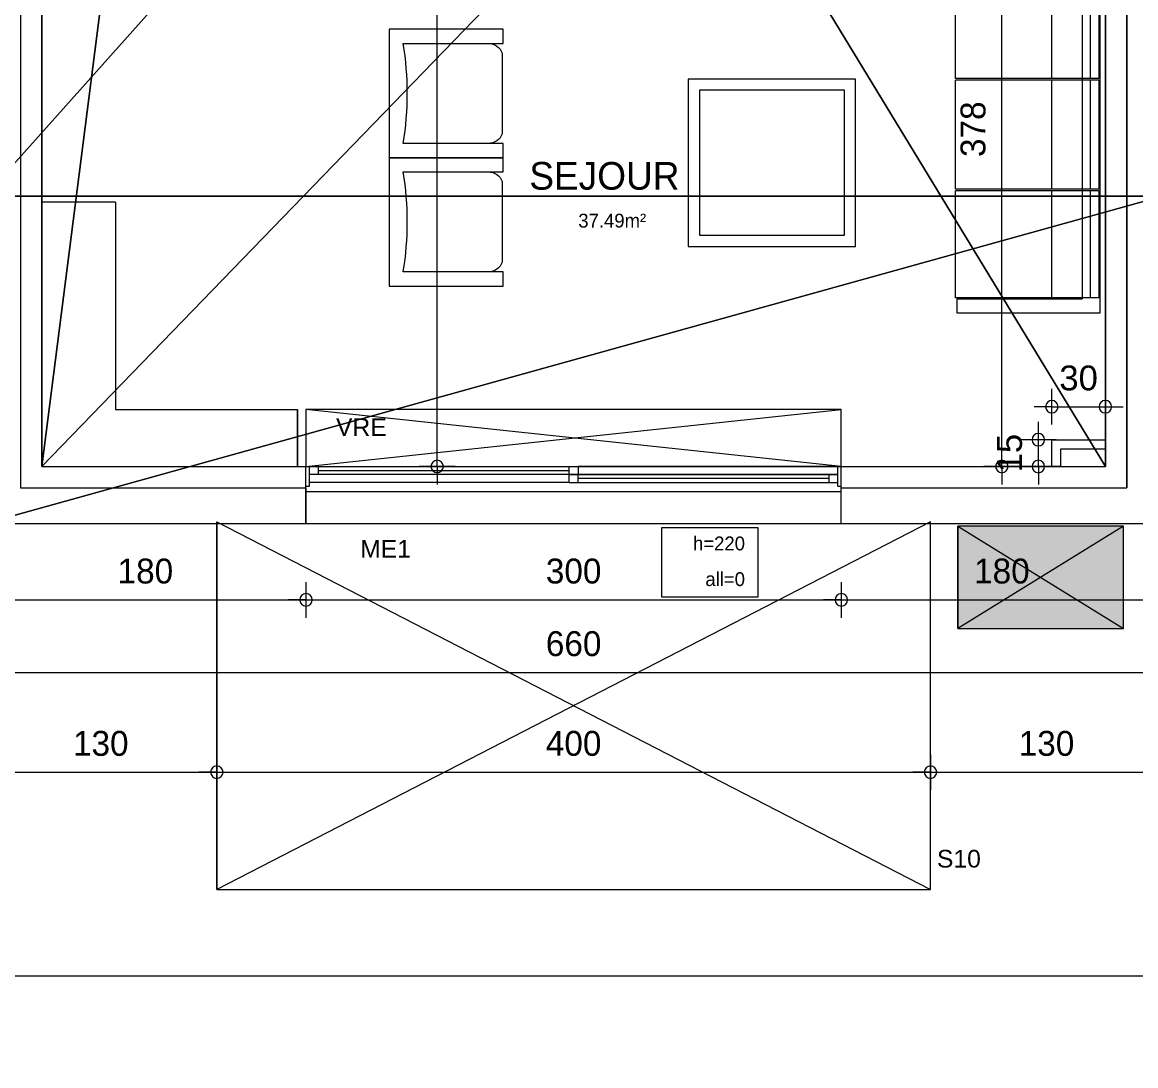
# Model space of a CAD drawing. Header units: metres. Extents: x 1.8 to 61.8, y -53.3 to -11.3.
# Drawn here: x 13.21 to 19.45, y -28.69 to -22.85 of the extents above; entities that cross this region are included whole.
import ezdxf
from ezdxf.enums import TextEntityAlignment as Align
from ezdxf.lldxf.tags import DXFTag

# ---------------------------------------------------------------- set-up
doc = ezdxf.new("R2010")
doc.units = ezdxf.units.M
doc.header["$MEASUREMENT"] = 0
for name, color, linetype in [('Calque commun', 7, 'Continuous'), ('Calque7', 7, 'Continuous'), ('Cotations', 7, 'Continuous'), ('Textes', 7, 'Continuous')]:
    doc.layers.add(name, color=color, linetype=linetype)
doc.styles.add('Arial18', font='arial.ttf', dxfattribs={"height": 0.139163})
doc.styles.add('Arial9', font='arial.ttf', dxfattribs={"height": 0.098961})
doc.styles.add('Century Gothic10', font='GOTHIC.TTF', dxfattribs={"height": 0.077575})
doc.styles.add('Century Gothic15', font='GOTHIC.TTF', dxfattribs={"height": 0.139636})
doc.styles.add('Century Gothic18', font='GOTHIC.TTF', dxfattribs={"height": 0.155151})
tags = doc.linetypes.add('DOT2', pattern=[0.125, 0, -0.125]).pattern_tags.tags
tags[6:7] = [DXFTag(74, 4), DXFTag(75, 0), DXFTag(340, '0'), DXFTag(46, 1.0), DXFTag(50, 0.0), DXFTag(44, 0.0), DXFTag(45, 0.0)]
tags[4:5] = [DXFTag(74, 4), DXFTag(75, 0), DXFTag(340, '0'), DXFTag(46, 1.0), DXFTag(50, 0.0), DXFTag(44, 0.0), DXFTag(45, 0.0)]
tags = doc.linetypes.add('HIDDEN', pattern=[0.375, 0.25, -0.125]).pattern_tags.tags
tags[6:7] = [DXFTag(74, 4), DXFTag(75, 0), DXFTag(340, '0'), DXFTag(46, 1.0), DXFTag(50, 0.0), DXFTag(44, 0.0), DXFTag(45, 0.0)]
tags[4:5] = [DXFTag(74, 4), DXFTag(75, 0), DXFTag(340, '0'), DXFTag(46, 1.0), DXFTag(50, 0.0), DXFTag(44, 0.0), DXFTag(45, 0.0)]
tags = doc.linetypes.add('HIDDEN2', pattern=[0.1875, 0.125, -0.0625]).pattern_tags.tags
tags[6:7] = [DXFTag(74, 4), DXFTag(75, 0), DXFTag(340, '0'), DXFTag(46, 1.0), DXFTag(50, 0.0), DXFTag(44, 0.0), DXFTag(45, 0.0)]
tags[4:5] = [DXFTag(74, 4), DXFTag(75, 0), DXFTag(340, '0'), DXFTag(46, 1.0), DXFTag(50, 0.0), DXFTag(44, 0.0), DXFTag(45, 0.0)]

# ---------------------------------------------------------------- blocks, each defined once
blk = doc.blocks.new('Block52730')
at = {"layer": 'Calque commun', "color": 7, "linetype": 'Continuous', "lineweight": 9}
for p, q in [((19.2815, -18.6944), (19.2815, -25.3352)), ((19.4015, -18.6944), (19.4015, -25.4552))]:
    blk.add_line(p, q, dxfattribs=at)
blk = doc.blocks.new('Block52731')
at = {"layer": 'Calque commun', "color": 7, "linetype": 'Continuous', "lineweight": 9}
for p, q in [((13.3216, -25.3352), (14.8015, -25.3352)), ((17.8015, -25.3352), (19.2815, -25.3352)), ((13.2015, -25.4552), (14.8015, -25.4552)), ((17.8015, -25.4552), (19.4015, -25.4552))]:
    blk.add_line(p, q, dxfattribs=at)
at = {"layer": 'Calque commun', "color": 7, "linetype": 'Continuous', "lineweight": 18}
for p, q in [((13.0015, -25.6552), (14.8015, -25.6552)), ((17.8015, -25.6552), (19.6015, -25.6552))]:
    blk.add_line(p, q, dxfattribs=at)
blk = doc.blocks.new('new15')
at = {"layer": 'Calque commun', "color": 5, "linetype": 'Continuous', "lineweight": 9}
blk.add_arc((0, 0), 0.5, 0, 359.99941, dxfattribs=at)
blk = doc.blocks.new('new16')
at = {"layer": 'Calque commun', "color": 5, "linetype": 'Continuous', "lineweight": 9}
blk.add_arc((0, 0), 0.5, 0, 359.99941, dxfattribs=at)
blk = doc.blocks.new('DimLine53037')
at = {"layer": 'Calque commun', "color": 5, "linetype": 'Continuous', "lineweight": 9}
for p, q in [((13.0015, -26.3893, 0), (13.0015, -26.5893, 0)), ((19.6015, -26.5893, 0), (19.6015, -26.3893, 0)), ((13.0015, -26.4893, 0), (12.9015, -26.4893, 0)), ((13.0015, -26.4893, 0), (19.6015, -26.4893, 0)), ((19.6015, -26.4893, 0), (19.7015, -26.4893, 0))]:
    blk.add_line(p, q, dxfattribs=at)
at = {"layer": 'Calque commun', "color": 5, "linetype": 'Continuous', "lineweight": 9, "xscale": 0.07000000029802322, "yscale": 0.07000000029802322, "zscale": 0.07000000029802322}
for name, p in [('new15', (13.0015, -26.4893, 0)), ('new16', (19.6015, -26.4893, 0))]:
    blk.add_blockref(name, p, dxfattribs=at)
at = {"layer": 'Calque commun', "color": 5, "linetype": 'Continuous', "lineweight": 9, "style": 'Century Gothic15'}
blk.add_text('660', height=0.13964, dxfattribs=at).set_placement((16.3015, -26.4393, 0), align=Align.BOTTOM_CENTER)
blk = doc.blocks.new('new31')
at = {"layer": 'Calque commun', "color": 5, "linetype": 'Continuous', "lineweight": 9}
blk.add_arc((0, 0), 0.5, 0, 359.99941, dxfattribs=at)
blk = doc.blocks.new('new32')
at = {"layer": 'Calque commun', "color": 5, "linetype": 'Continuous', "lineweight": 9}
blk.add_arc((0, 0), 0.5, 0, 359.99941, dxfattribs=at)
blk = doc.blocks.new('DimLine53105')
at = {"layer": 'Calque commun', "color": 5, "linetype": 'Continuous', "lineweight": 9}
for p, q in [((14.8015, -25.9824), (14.8015, -26.1824)), ((17.8015, -25.9824), (17.8015, -26.1824)), ((14.8015, -26.0824), (14.7015, -26.0824)), ((14.8015, -26.0824), (17.8015, -26.0824)), ((17.8015, -26.0824), (17.9015, -26.0824))]:
    blk.add_line(p, q, dxfattribs=at)
at = {"layer": 'Calque commun', "color": 5, "linetype": 'Continuous', "lineweight": 9, "xscale": 0.07000000029802322, "yscale": 0.07000000029802322, "zscale": 0.07000000029802322}
for name, p in [('new31', (14.8015, -26.0824)), ('new32', (17.8015, -26.0824))]:
    blk.add_blockref(name, p, dxfattribs=at)
at = {"layer": 'Calque commun', "color": 5, "linetype": 'Continuous', "lineweight": 9, "style": 'Century Gothic15'}
blk.add_text('300', height=0.13964, dxfattribs=at).set_placement((16.3015, -26.0324), align=Align.BOTTOM_CENTER)
blk = doc.blocks.new('new33')
at = {"layer": 'Calque commun', "color": 5, "linetype": 'Continuous', "lineweight": 9}
blk.add_arc((0, 0), 0.5, 0, 359.99941, dxfattribs=at)
blk = doc.blocks.new('new34')
at = {"layer": 'Calque commun', "color": 5, "linetype": 'Continuous', "lineweight": 9}
blk.add_arc((0, 0), 0.5, 0, 359.99941, dxfattribs=at)
blk = doc.blocks.new('DimLine53113')
at = {"layer": 'Calque commun', "color": 5, "linetype": 'Continuous', "lineweight": 9}
for p, q in [((13.0015, -25.9824), (13.0015, -26.1824)), ((14.8015, -25.9824), (14.8015, -26.1824)), ((13.0015, -26.0824), (12.9015, -26.0824)), ((13.0015, -26.0824), (14.8015, -26.0824)), ((14.8015, -26.0824), (14.9015, -26.0824))]:
    blk.add_line(p, q, dxfattribs=at)
at = {"layer": 'Calque commun', "color": 5, "linetype": 'Continuous', "lineweight": 9, "xscale": 0.07000000029802322, "yscale": 0.07000000029802322, "zscale": 0.07000000029802322}
for name, p in [('new33', (13.0015, -26.0824)), ('new34', (14.8015, -26.0824))]:
    blk.add_blockref(name, p, dxfattribs=at)
at = {"layer": 'Calque commun', "color": 5, "linetype": 'Continuous', "lineweight": 9, "style": 'Century Gothic15'}
blk.add_text('180', height=0.13964, dxfattribs=at).set_placement((13.9015, -26.0324), align=Align.BOTTOM_CENTER)
blk = doc.blocks.new('new35')
at = {"layer": 'Calque commun', "color": 5, "linetype": 'Continuous', "lineweight": 9}
blk.add_arc((0, 0), 0.5, 0, 359.99941, dxfattribs=at)
blk = doc.blocks.new('new36')
at = {"layer": 'Calque commun', "color": 5, "linetype": 'Continuous', "lineweight": 9}
blk.add_arc((0, 0), 0.5, 0, 359.99941, dxfattribs=at)
blk = doc.blocks.new('DimLine53121')
at = {"layer": 'Calque commun', "color": 5, "linetype": 'Continuous', "lineweight": 9}
for p, q in [((17.8015, -25.9824), (17.8015, -26.1824)), ((19.6015, -25.9824), (19.6015, -26.1824)), ((17.8015, -26.0824), (17.7015, -26.0824)), ((17.8015, -26.0824), (19.6015, -26.0824)), ((19.6015, -26.0824), (19.7015, -26.0824))]:
    blk.add_line(p, q, dxfattribs=at)
at = {"layer": 'Calque commun', "color": 5, "linetype": 'Continuous', "lineweight": 9, "xscale": 0.07000000029802322, "yscale": 0.07000000029802322, "zscale": 0.07000000029802322}
for name, p in [('new35', (17.8015, -26.0824)), ('new36', (19.6015, -26.0824))]:
    blk.add_blockref(name, p, dxfattribs=at)
at = {"layer": 'Calque commun', "color": 5, "linetype": 'Continuous', "lineweight": 9, "style": 'Century Gothic15'}
blk.add_text('180', height=0.13964, dxfattribs=at).set_placement((18.7015, -26.0324), align=Align.BOTTOM_CENTER)
blk = doc.blocks.new('new155')
at = {"layer": 'Calque commun', "color": 5, "linetype": 'Continuous', "lineweight": 9}
blk.add_arc((0, 0), 0.5, 0, 359.99941, dxfattribs=at)
blk = doc.blocks.new('new156')
at = {"layer": 'Calque commun', "color": 5, "linetype": 'Continuous', "lineweight": 9}
blk.add_arc((0, 0), 0.5, 0, 359.99941, dxfattribs=at)
blk = doc.blocks.new('DimLine56095')
at = {"layer": 'Calque commun', "color": 5, "linetype": 'Continuous', "lineweight": 9}
for p, q in [((13.0015, -26.5893, 0), (13.0015, -26.3893, 0)), ((19.6015, -26.3893, 0), (19.6015, -26.5893, 0)), ((13.0015, -26.4893, 0), (12.9015, -26.4893, 0)), ((13.0015, -26.4893, 0), (19.6015, -26.4893, 0)), ((19.6015, -26.4893, 0), (19.7015, -26.4893, 0))]:
    blk.add_line(p, q, dxfattribs=at)
at = {"layer": 'Calque commun', "color": 5, "linetype": 'Continuous', "lineweight": 9, "extrusion": (0, 0, -1), "xscale": -0.07000000029802322, "yscale": -0.07000000029802322, "zscale": -0.07000000029802322, "rotation": -180}
for name, p in [('new155', (-13.0015, -26.4893, 0)), ('new156', (-19.6015, -26.4893, 0))]:
    blk.add_blockref(name, p, dxfattribs=at)
at = {"layer": 'Calque commun', "color": 5, "linetype": 'Continuous', "lineweight": 9, "style": 'Century Gothic15'}
blk.add_text('660', height=0.13964, dxfattribs=at).set_placement((16.3015, -26.4393, 0), align=Align.BOTTOM_CENTER)
blk = doc.blocks.new('new297')
at = {"layer": 'Calque commun', "color": 5, "linetype": 'Continuous', "lineweight": 9}
blk.add_arc((0, 0), 0.5, 0, 359.99941, dxfattribs=at)
blk = doc.blocks.new('new298')
at = {"layer": 'Calque commun', "color": 5, "linetype": 'Continuous', "lineweight": 9}
blk.add_arc((0, 0), 0.5, 0, 359.99941, dxfattribs=at)
blk = doc.blocks.new('DimLine59865')
at = {"layer": 'Calque commun', "color": 5, "linetype": 'Continuous', "lineweight": 9}
for p, q in [((13.0015, -26.9481), (13.0015, -27.1481)), ((14.3015, -26.9481), (14.3015, -27.1481)), ((13.0015, -27.0481), (12.9015, -27.0481)), ((13.0015, -27.0481), (14.3015, -27.0481)), ((14.3015, -27.0481), (14.4015, -27.0481))]:
    blk.add_line(p, q, dxfattribs=at)
at = {"layer": 'Calque commun', "color": 5, "linetype": 'Continuous', "lineweight": 9, "xscale": 0.07000000029802322, "yscale": 0.07000000029802322, "zscale": 0.07000000029802322}
for name, p in [('new297', (13.0015, -27.0481)), ('new298', (14.3015, -27.0481))]:
    blk.add_blockref(name, p, dxfattribs=at)
at = {"layer": 'Calque commun', "color": 5, "linetype": 'Continuous', "lineweight": 9, "style": 'Century Gothic15'}
blk.add_text('130', height=0.13964, dxfattribs=at).set_placement((13.6515, -26.9981), align=Align.BOTTOM_CENTER)
blk = doc.blocks.new('new299')
at = {"layer": 'Calque commun', "color": 5, "linetype": 'Continuous', "lineweight": 9}
blk.add_arc((0, 0), 0.5, 0, 359.99941, dxfattribs=at)
blk = doc.blocks.new('new300')
at = {"layer": 'Calque commun', "color": 5, "linetype": 'Continuous', "lineweight": 9}
blk.add_arc((0, 0), 0.5, 0, 359.99941, dxfattribs=at)
blk = doc.blocks.new('DimLine59873')
at = {"layer": 'Calque commun', "color": 5, "linetype": 'Continuous', "lineweight": 9}
for p, q in [((14.3015, -26.9481), (14.3015, -27.1481)), ((18.3015, -26.9481), (18.3015, -27.1481)), ((14.3015, -27.0481), (14.2015, -27.0481)), ((14.3015, -27.0481), (18.3015, -27.0481)), ((18.3015, -27.0481), (18.4015, -27.0481))]:
    blk.add_line(p, q, dxfattribs=at)
at = {"layer": 'Calque commun', "color": 5, "linetype": 'Continuous', "lineweight": 9, "xscale": 0.07000000029802322, "yscale": 0.07000000029802322, "zscale": 0.07000000029802322}
for name, p in [('new299', (14.3015, -27.0481)), ('new300', (18.3015, -27.0481))]:
    blk.add_blockref(name, p, dxfattribs=at)
at = {"layer": 'Calque commun', "color": 5, "linetype": 'Continuous', "lineweight": 9, "style": 'Century Gothic15'}
blk.add_text('400', height=0.13964, dxfattribs=at).set_placement((16.3015, -26.9981), align=Align.BOTTOM_CENTER)
blk = doc.blocks.new('new301')
at = {"layer": 'Calque commun', "color": 5, "linetype": 'Continuous', "lineweight": 9}
blk.add_arc((0, 0), 0.5, 0, 359.99941, dxfattribs=at)
blk = doc.blocks.new('new302')
at = {"layer": 'Calque commun', "color": 5, "linetype": 'Continuous', "lineweight": 9}
blk.add_arc((0, 0), 0.5, 0, 359.99941, dxfattribs=at)
blk = doc.blocks.new('DimLine59881')
at = {"layer": 'Calque commun', "color": 5, "linetype": 'Continuous', "lineweight": 9}
for p, q in [((18.3015, -26.9481), (18.3015, -27.1481)), ((19.6015, -26.9481), (19.6015, -27.1481)), ((18.3015, -27.0481), (18.2015, -27.0481)), ((18.3015, -27.0481), (19.6015, -27.0481)), ((19.6015, -27.0481), (19.7015, -27.0481))]:
    blk.add_line(p, q, dxfattribs=at)
at = {"layer": 'Calque commun', "color": 5, "linetype": 'Continuous', "lineweight": 9, "xscale": 0.07000000029802322, "yscale": 0.07000000029802322, "zscale": 0.07000000029802322}
for name, p in [('new301', (18.3015, -27.0481)), ('new302', (19.6015, -27.0481))]:
    blk.add_blockref(name, p, dxfattribs=at)
at = {"layer": 'Calque commun', "color": 5, "linetype": 'Continuous', "lineweight": 9, "style": 'Century Gothic15'}
blk.add_text('130', height=0.13964, dxfattribs=at).set_placement((18.9515, -26.9981), align=Align.BOTTOM_CENTER)
blk = doc.blocks.new('lrtbl3-2')
at = {"layer": 'Calque commun', "color": 0, "linetype": 'ByBlock', "lineweight": -2}
for p, q in [((0, 0), (0.6, 0)), ((0, -0.6), (0, 0)), ((0.6, 0), (0.6, -0.6)), ((0.04, -0.04), (0.56, -0.04)), ((0.04, -0.56), (0.04, -0.04)), ((0.56, -0.04), (0.56, -0.56)), ((0.56, -0.56), (0.04, -0.56)), ((0.6, -0.6), (0, -0.6))]:
    blk.add_line(p, q, dxfattribs=at)
blk = doc.blocks.new('armchr2')
at = {"layer": 'Calque commun', "color": 0, "linetype": 'ByBlock', "lineweight": -2}
for p, q in [((0, -0.8), (0, 0)), ((0, 0), (0.9, 0)), ((0.9, 0), (0.9, -0.8)), ((0.1, -0.1), (0.1, -0.8)), ((0.8, -0.8), (0.8, -0.1)), ((0.1, -0.8), (0, -0.8)), ((0.1679, -0.7933), (0.7321, -0.7933)), ((0.9, -0.8), (0.8, -0.8))]:
    blk.add_line(p, q, dxfattribs=at)
at = {"layer": 'Calque commun', "color": 0, "linetype": 'ByBlock', "lineweight": -2, "extrusion": (0, 0, -1)}
blk.add_arc((-0.45, 2.0941), 2.2218, 260.93654, 279.06347, dxfattribs=at)
at = {"layer": 'Calque commun', "color": 0, "linetype": 'ByBlock', "lineweight": -2}
for centre, start, end in [((0.2046, -0.6954), 179.77216, 249.452), ((0.6954, -0.6954), 290.54802, 0.22787)]:
    blk.add_arc(centre, 0.1046, start, end, dxfattribs=at)
blk = doc.blocks.new('sofa3-2')
at = {"layer": 'Calque commun', "color": 0, "linetype": 'ByBlock', "lineweight": -2}
for p, q in [((0, 0), (0, -0.8)), ((2, 0), (0, 0)), ((2, 0), (2, 0)), ((2, 0), (2, 0)), ((2, 0), (2, 0)), ((2, 0), (2, 0)), ((2, -0.8), (2, 0)), ((0.685, -0.0067), (0.085, -0.0067)), ((0.085, -0.0067), (0.085, -0.1)), ((0.685, -0.054), (0.085, -0.054)), ((0.685, -0.0067), (0.685, -0.1)), ((1.305, -0.0067), (0.695, -0.0067)), ((0.695, -0.0067), (0.695, -0.1)), ((1.305, -0.054), (0.695, -0.054)), ((1.305, -0.0067), (1.305, -0.1)), ((1.915, -0.0067), (1.315, -0.0067)), ((1.315, -0.0067), (1.315, -0.1)), ((1.915, -0.054), (1.315, -0.054)), ((1.915, -0.0067), (1.915, -0.1)), ((0.08, -0.1), (0.08, -0.1)), ((0.08, -0.1), (0.08, -0.1)), ((0.08, -0.1), (0.08, -0.1)), ((0.08, -0.1), (0.08, -0.1)), ((0.085, -0.1), (0.08, -0.1)), ((0.08, -0.74), (0.08, -0.1)), ((0.685, -0.1), (0.085, -0.1)), ((0.085, -0.1), (0.085, -0.14)), ((0.085, -0.11), (0.085, -0.11)), ((0.085, -0.11), (0.085, -0.11)), ((0.695, -0.1), (0.685, -0.1)), ((0.685, -0.1), (0.685, -0.14)), ((0.685, -0.11), (0.685, -0.11)), ((0.685, -0.11), (0.685, -0.11)), ((1.305, -0.1), (0.695, -0.1)), ((0.695, -0.1), (0.695, -0.14)), ((0.695, -0.11), (0.695, -0.11)), ((0.695, -0.11), (0.695, -0.11)), ((1.315, -0.1), (1.305, -0.1)), ((1.305, -0.1), (1.305, -0.14)), ((1.305, -0.11), (1.305, -0.11)), ((1.305, -0.11), (1.305, -0.11)), ((1.915, -0.1), (1.315, -0.1)), ((1.315, -0.1), (1.315, -0.14)), ((1.315, -0.11), (1.315, -0.11)), ((1.315, -0.11), (1.315, -0.11)), ((1.92, -0.1), (1.915, -0.1)), ((1.915, -0.1), (1.915, -0.14)), ((1.915, -0.11), (1.915, -0.11)), ((1.915, -0.11), (1.915, -0.11)), ((1.92, -0.1), (1.92, -0.1)), ((1.92, -0.1), (1.92, -0.1)), ((1.92, -0.1), (1.92, -0.1)), ((1.92, -0.1), (1.92, -0.1)), ((1.92, -0.1), (1.92, -0.74)), ((0.085, -0.14), (0.085, -0.81)), ((0.685, -0.14), (0.685, -0.81)), ((0.695, -0.14), (0.695, -0.81)), ((1.305, -0.14), (1.305, -0.81)), ((1.315, -0.14), (1.315, -0.81)), ((1.915, -0.14), (1.915, -0.81)), ((0.085, -0.27), (0.685, -0.27)), ((0.695, -0.27), (1.305, -0.27)), ((1.315, -0.27), (1.915, -0.27)), ((0.08, -0.76), (0.08, -0.74)), ((1.92, -0.74), (1.92, -0.76)), ((0, -0.8), (0, -0.8)), ((0, -0.8), (0, -0.8)), ((0, -0.8), (0.08, -0.8)), ((0.08, -0.8), (0.08, -0.76)), ((0.08, -0.8), (0.08, -0.8)), ((0.08, -0.8), (0.08, -0.8)), ((0.085, -0.81), (0.085, -0.81)), ((0.085, -0.81), (0.085, -0.81)), ((0.085, -0.81), (0.685, -0.81)), ((0.685, -0.81), (0.685, -0.81)), ((0.685, -0.81), (0.685, -0.81)), ((0.695, -0.81), (0.695, -0.81)), ((0.695, -0.81), (0.695, -0.81)), ((0.695, -0.81), (1.305, -0.81)), ((1.305, -0.81), (1.305, -0.81)), ((1.305, -0.81), (1.305, -0.81)), ((1.315, -0.81), (1.315, -0.81)), ((1.315, -0.81), (1.315, -0.81)), ((1.315, -0.81), (1.915, -0.81)), ((1.915, -0.81), (1.915, -0.81)), ((1.915, -0.81), (1.915, -0.81)), ((1.92, -0.76), (1.92, -0.8)), ((1.92, -0.8), (1.92, -0.8)), ((1.92, -0.8), (1.92, -0.8)), ((1.92, -0.8), (2, -0.8))]:
    blk.add_line(p, q, dxfattribs=at)
blk = doc.blocks.new('XMODULE1PCENTNONPMR13')
at = {"layer": 'Calque commun', "color": 5, "linetype": 'Continuous', "lineweight": 9}
blk.add_arc((0, 0), 0.5, 0, 359.99941, dxfattribs=at)
blk = doc.blocks.new('XMODULE1PCENTNONPMR14')
at = {"layer": 'Calque commun', "color": 5, "linetype": 'Continuous', "lineweight": 9}
blk.add_arc((0, 0), 0.5, 0, 359.99941, dxfattribs=at)
blk = doc.blocks.new('DimLine55328')
at = {"layer": 'Calque commun', "color": 5, "linetype": 'Continuous', "lineweight": 9}
for p, q in [((18.7012, -22.4067), (18.7012, -22.3067)), ((18.8012, -22.4067), (18.6012, -22.4067)), ((18.7012, -26.1866), (18.7012, -22.4067)), ((18.8012, -26.1866), (18.6012, -26.1866)), ((18.7012, -26.1866), (18.7012, -26.2866))]:
    blk.add_line(p, q, dxfattribs=at)
at = {"layer": 'Calque commun', "color": 5, "linetype": 'Continuous', "lineweight": 9, "xscale": 0.07000000029802322, "yscale": 0.07000000029802322, "zscale": 0.07000000029802322, "rotation": 90}
for name, p in [('XMODULE1PCENTNONPMR14', (18.7012, -22.4067)), ('XMODULE1PCENTNONPMR13', (18.7012, -26.1866))]:
    blk.add_blockref(name, p, dxfattribs=at)
at = {"layer": 'Calque commun', "color": 5, "linetype": 'Continuous', "lineweight": 9, "style": 'Century Gothic15'}
blk.add_text('378', height=0.13964, rotation=90, dxfattribs=at).set_placement((18.6512, -24.2966), align=Align.BOTTOM_CENTER)
blk = doc.blocks.new('XMODULE1PCENTNONPMR23')
at = {"layer": 'Calque commun', "color": 5, "linetype": 'Continuous', "lineweight": 9}
blk.add_arc((0, 0), 0.5, 0, 359.99941, dxfattribs=at)
blk = doc.blocks.new('DimLine55670')
at = {"layer": 'Calque commun', "color": 5, "linetype": 'Continuous', "lineweight": 9}
for p, q in [((15.5367, -26.1866), (15.5367, -20.4766)), ((15.6367, -26.1866), (15.4367, -26.1866)), ((15.5367, -26.1866), (15.5367, -26.2866))]:
    blk.add_line(p, q, dxfattribs=at)
at = {"layer": 'Calque commun', "color": 5, "linetype": 'Continuous', "lineweight": 9, "xscale": 0.07000000029802322, "yscale": 0.07000000029802322, "zscale": 0.07000000029802322, "rotation": 90}
blk.add_blockref('XMODULE1PCENTNONPMR23', (15.5367, -26.1866), dxfattribs=at)
blk = doc.blocks.new('XMODULE1PCENTNONPMR59')
at = {"layer": 'Calque commun', "color": 5, "linetype": 'Continuous', "lineweight": 9}
blk.add_arc((0, 0), 0.5, 0, 359.99941, dxfattribs=at)
blk = doc.blocks.new('XMODULE1PCENTNONPMR60')
at = {"layer": 'Calque commun', "color": 5, "linetype": 'Continuous', "lineweight": 9}
blk.add_arc((0, 0), 0.5, 0, 359.99941, dxfattribs=at)
blk = doc.blocks.new('DimLine60906')
at = {"layer": 'Calque commun', "color": 5, "linetype": 'Continuous', "lineweight": 9}
for p, q in [((18.9815, -25.9517), (18.9815, -25.7517)), ((19.2815, -25.9517), (19.2815, -25.7517)), ((18.9815, -25.8517), (18.8815, -25.8517)), ((18.9815, -25.8517), (19.2815, -25.8517)), ((19.2815, -25.8517), (19.3815, -25.8517))]:
    blk.add_line(p, q, dxfattribs=at)
at = {"layer": 'Calque commun', "color": 5, "linetype": 'Continuous', "lineweight": 9, "xscale": 0.07000000029802322, "yscale": 0.07000000029802322, "zscale": 0.07000000029802322}
for name, p in [('XMODULE1PCENTNONPMR59', (18.9815, -25.8517)), ('XMODULE1PCENTNONPMR60', (19.2815, -25.8517))]:
    blk.add_blockref(name, p, dxfattribs=at)
at = {"layer": 'Calque commun', "color": 5, "linetype": 'Continuous', "lineweight": 9, "style": 'Arial18'}
blk.add_text('30', height=0.13916, dxfattribs=at).set_placement((19.1315, -25.8017), align=Align.BOTTOM_CENTER)
blk = doc.blocks.new('XMODULE1PCENTNONPMR61')
at = {"layer": 'Calque commun', "color": 5, "linetype": 'Continuous', "lineweight": 9}
blk.add_arc((0, 0), 0.5, 0, 359.99941, dxfattribs=at)
blk = doc.blocks.new('XMODULE1PCENTNONPMR62')
at = {"layer": 'Calque commun', "color": 5, "linetype": 'Continuous', "lineweight": 9}
blk.add_arc((0, 0), 0.5, 0, 359.99941, dxfattribs=at)
blk = doc.blocks.new('DimLine60912')
at = {"layer": 'Calque commun', "color": 5, "linetype": 'Continuous', "lineweight": 9}
for p, q in [((18.9057, -26.0366), (18.9057, -25.9366)), ((19.0057, -26.0366), (18.8057, -26.0366)), ((18.9057, -26.1866), (18.9057, -26.0366)), ((19.0057, -26.1866), (18.8057, -26.1866)), ((18.9057, -26.1866), (18.9057, -26.2866))]:
    blk.add_line(p, q, dxfattribs=at)
at = {"layer": 'Calque commun', "color": 5, "linetype": 'Continuous', "lineweight": 9, "xscale": 0.07000000029802322, "yscale": 0.07000000029802322, "zscale": 0.07000000029802322, "rotation": 90}
for name, p in [('XMODULE1PCENTNONPMR62', (18.9057, -26.0366)), ('XMODULE1PCENTNONPMR61', (18.9057, -26.1866))]:
    blk.add_blockref(name, p, dxfattribs=at)
at = {"layer": 'Calque commun', "color": 5, "linetype": 'Continuous', "lineweight": 9, "style": 'Arial18'}
blk.add_text('15', height=0.13916, rotation=90, dxfattribs=at).set_placement((18.8557, -26.1116), align=Align.BOTTOM_CENTER)
blk = doc.blocks.new('XMODULE1PCENTNONPMR69')
at = {"layer": 'Calque commun', "color": 8, "linetype": 'DOT2', "lineweight": 9}
for p, q in [((13.7341, -24.7059), (13.3216, -24.7059)), ((13.7341, -24.7059), (13.7341, -25.8673)), ((13.7341, -25.8673), (14.7546, -25.8673)), ((14.7546, -25.8673), (14.7546, -26.1877)), ((14.7546, -26.1877), (14.7546, -25.8673))]:
    blk.add_line(p, q, dxfattribs=at)
at = {"layer": 'Calque commun', "color": 15, "linetype": 'Continuous', "lineweight": 18}
for p, q in [((18.9815, -26.1866), (18.9815, -26.0366)), ((18.9815, -26.0366), (19.2815, -26.0366)), ((19.2815, -26.0866), (19.2815, -26.0366)), ((19.0315, -26.1866), (19.0315, -26.0866)), ((19.0315, -26.0866), (19.2815, -26.0866)), ((19.0315, -26.1866), (18.9815, -26.1866))]:
    blk.add_line(p, q, dxfattribs=at)
at = {"layer": 'Calque commun', "color": 21, "linetype": 'HIDDEN2', "lineweight": 9, "flags": 128}
blk.add_lwpolyline([(17.8015, -26.1866), (17.8015, -25.8673), (14.8015, -25.8673), (14.8015, -26.1866), (17.8015, -26.1866), (14.8015, -25.8673), (14.8015, -26.1866), (17.8015, -25.8673)], dxfattribs=at)
at = {"layer": 'Calque commun', "color": 5, "linetype": 'Continuous', "lineweight": 9}
for name in ['DimLine55670', 'DimLine55328', 'DimLine60906', 'DimLine60912']:
    blk.add_blockref(name, (0, 0), dxfattribs=at)
at = {"layer": 'Calque commun', "color": 8, "linetype": 'DOT2', "lineweight": 9, "extrusion": (0, 0, -1), "rotation": 89.99999999999999}
blk.add_blockref('sofa3-2', (-19.2509, -25.3266), dxfattribs=at)
at = {"layer": 'Calque commun', "color": 8, "linetype": 'DOT2', "lineweight": 9, "extrusion": (0, 0, -1)}
for name, p, xscale, yscale, zscale, rotation in [('armchr2', (-15.2669, -23.7359), 0.800000011920929, 0.800000011920929, 0.800000011920929, -90.00000000000001), ('lrtbl3-2', (-16.9437, -24.9528), 1.5625, 1.5625, 1.5625, 180), ('armchr2', (-15.2669, -24.4559), 0.800000011920929, 0.800000011920929, 0.800000011920929, -90.00000000000001)]:
    blk.add_blockref(name, p, dxfattribs=dict(at, xscale=xscale, yscale=yscale, zscale=zscale, rotation=rotation))
at = {"layer": 'Calque commun', "color": 9, "linetype": 'ByBlock', "lineweight": -2, "style": 'Century Gothic10'}
blk.add_text('37.49m²', height=0.07758, dxfattribs=at).set_placement((16.708, -24.7699), align=Align.TOP_RIGHT)
at = {"layer": 'Textes', "color": 5, "linetype": 'ByBlock', "lineweight": -2, "style": 'Century Gothic18'}
blk.add_text('SEJOUR', height=0.15515, dxfattribs=at).set_placement((16.0531, -24.4802), align=Align.TOP_LEFT)
at = {"layer": 'Calque commun', "color": 9, "linetype": 'Continuous', "lineweight": 18}
mesh = blk.add_polyface(dxfattribs=at)
corners = [(16.0315, -20.4766), (17.262, -21.3766), (18.2659, -20.4766), (18.2659, -21.3766), (13.3216, -26.1866), (16.9815, -22.4041), (13.9816, -21.0066), (13.9816, -20.2866), (16.0315, -17.8266), (13.3216, -17.8268), (17.1586, -21.4553), (17.262, -21.4566), (16.9815, -21.654), (13.3216, -21.0066), (13.3216, -20.2866), (17.0395, -21.5019), (19.2815, -22.4041), (19.2815, -26.1866)]
mesh.append_faces([[corners[k] for k in face] for face in [(4, 6, 13)]], dxfattribs={"vtx0": -1, "color": 9})
mesh.append_faces([[corners[k] for k in face] for face in [(0, 1, 2), (15, 0, 12)]], dxfattribs={"vtx0": -1, "vtx1": -1, "color": 9})
mesh.append_faces([[corners[k] for k in face] for face in [(4, 5, 6), (15, 1, 0), (0, 6, 12)]], dxfattribs={"vtx0": -1, "vtx1": -1, "vtx2": -1, "color": 9})
mesh.append_faces([[corners[k] for k in face] for face in [(7, 8, 9), (7, 0, 8)]], dxfattribs={"vtx0": -1, "vtx2": -1, "color": 9})
mesh.append_faces([[corners[k] for k in face] for face in [(3, 2, 1), (14, 7, 9), (16, 5, 17)]], dxfattribs={"vtx1": -1, "color": 9})
mesh.append_faces([[corners[k] for k in face] for face in [(5, 12, 6), (7, 6, 0), (15, 10, 1), (4, 17, 5)]], dxfattribs={"vtx1": -1, "vtx2": -1, "color": 9})
mesh.append_faces([[corners[k] for k in face] for face in [(10, 11, 1)]], dxfattribs={"vtx2": -1, "color": 9})
blk = doc.blocks.new('@PRES_1_$$_1-67')
at = {"layer": 'Calque commun', "color": 2, "linetype": 'Continuous', "lineweight": 9}
for p, q in [((0, 0.32), (1.525, 0.32)), ((0.02, 0.21), (0.02, 0.32)), ((0.07, 0.275), (0.07, 0.32)), ((1.475, 0.275), (1.475, 0.32)), ((1.525, 0.32), (1.525, 0.275)), ((1.525, 0.32), (1.525, 0.275)), ((2.98, 0.32), (1.525, 0.32)), ((2.98, 0.21), (2.98, 0.32)), ((3, 0.32), (2.98, 0.32)), ((1.525, 0.275), (0.02, 0.275)), ((1.475, 0.275), (2.98, 0.275)), ((2.98, 0.275), (1.475, 0.275)), ((1.475, 0.23), (1.475, 0.275)), ((1.525, 0.23), (1.525, 0.275)), ((2.93, 0.275), (2.93, 0.23)), ((0, 0.21), (0.02, 0.21)), ((1.475, 0.23), (0.02, 0.23)), ((1.475, 0.23), (2.98, 0.23)), ((2.98, 0.21), (3, 0.21))]:
    blk.add_line(p, q, dxfattribs=at)
at = {"layer": 'Calque commun', "color": 3, "linetype": 'Continuous', "lineweight": 9}
for p, q in [((0.07, 0.2975), (1.475, 0.2975)), ((2.93, 0.2525), (1.525, 0.2525))]:
    blk.add_line(p, q, dxfattribs=at)
at = {"layer": 'Calque commun', "color": 7, "linetype": 'Continuous', "lineweight": 9}
for p, q in [((0, 0.18), (3, 0.18)), ((0, 0), (3, 0))]:
    blk.add_line(p, q, dxfattribs=at)
blk = doc.blocks.new('@PRES_1_$$_1-68')
at = {"layer": 'Calque commun', "color": 0, "linetype": 'ByBlock', "lineweight": -2}
blk.add_line((0, 0), (0, 0.32), dxfattribs=at)
blk = doc.blocks.new('@PRES_1_$$_1-69')
at = {"layer": 'Calque commun', "color": 0, "linetype": 'ByBlock', "lineweight": -2}
blk.add_line((0, 0), (0, 0.32), dxfattribs=at)
blk = doc.blocks.new('INTER_2D_COMB23')
at = {"layer": 'Calque commun', "color": 0, "linetype": 'ByBlock', "lineweight": -2}
blk.add_blockref('@PRES_1_$$_1-67', (0, 0), dxfattribs=at)
at = {"layer": 'Calque7', "color": 7, "linetype": 'Continuous', "lineweight": 9}
blk.add_blockref('@PRES_1_$$_1-68', (0, 0), dxfattribs=at)
at = {"layer": 'Calque7', "color": 7, "linetype": 'Continuous', "lineweight": 9, "extrusion": (0, 0, -1), "xscale": -1, "yscale": -1, "zscale": -1, "rotation": -180}
blk.add_blockref('@PRES_1_$$_1-69', (-3, 0), dxfattribs=at)
blk = doc.blocks.new('PLACED_COMB23')
at = {"layer": 'Calque commun', "color": 0, "linetype": 'ByBlock', "lineweight": -2}
blk.add_blockref('INTER_2D_COMB23', (0, 0), dxfattribs=at)
blk = doc.blocks.new('Block60940')
at = {"layer": 'Calque commun', "color": 7, "linetype": 'Continuous', "lineweight": 9}
blk.add_line((13.3216, -25.3352), (13.3216, -18.6942), dxfattribs=at)

msp = doc.modelspace()

# ---------------------------------------------------------------- linework, layer by layer
at = {"layer": 'Calque commun', "color": 12, "linetype": 'Continuous', "lineweight": 18}
for points in [[(14.3815, -16.6552, 0), (14.3815, -16.8152, 0), (14.3815, -16.8552, 0), (13.2015, -16.8552, 0), (13.2015, -25.4552, 0), (14.8015, -25.4552, 0), (14.8015, -25.6552, 0)], [(17.8015, -25.6552, 0), (17.8015, -25.4552, 0), (19.4015, -25.4552, 0), (19.4015, -16.8552, 0), (18.3815, -16.8552, 0), (18.3815, -16.6552, 0)]]:
    msp.add_polyline3d(points, dxfattribs=at)
at = {"layer": 'Calque commun', "color": 7, "linetype": 'Continuous', "lineweight": 9}
msp.add_polyline3d([(19.3835, -25.6693, 0), (18.4541, -25.6693, 0), (18.4541, -26.2433, 0), (19.3835, -26.2433, 0), (19.3835, -25.6693, 0), (18.4541, -26.2433, 0), (18.4541, -25.6693, 0), (19.3835, -26.2433, 0)], dxfattribs=at)
at = {"layer": 'Calque commun', "color": 43, "linetype": 'HIDDEN', "lineweight": 9}
msp.add_trace([(19.3835, -26.2433), (19.3835, -25.6693), (18.4541, -26.2433), (18.4541, -25.6693)], dxfattribs=at)
at = {"layer": 'Cotations', "color": 7, "linetype": 'Continuous', "lineweight": 9}
msp.add_line((1.7636, -28.1894), (61.7636, -28.1894), dxfattribs=at)
at = {"layer": 'Cotations', "color": 12, "linetype": 'HIDDEN', "lineweight": 9, "flags": 128}
msp.add_lwpolyline([(14.3015, -25.6444), (14.3015, -27.7052), (18.3015, -27.7052), (18.3015, -25.6444), (14.3015, -27.7052), (14.3015, -25.6444), (18.3015, -27.7052)], dxfattribs=at)

# ---------------------------------------------------------------- block references
at = {"layer": 'Calque commun', "color": 0, "linetype": 'ByBlock', "lineweight": -2}
for name, p in [('XMODULE1PCENTNONPMR69', (0, 0.8516)), ('Block60940', (0, 0)), ('Block52730', (0, 0)), ('Block52731', (0, 0)), ('PLACED_COMB23', (14.8015, -25.6552))]:
    msp.add_blockref(name, p, dxfattribs=at)
at = {"layer": 'Calque commun', "color": 5, "linetype": 'Continuous', "lineweight": 9}
for name in ['DimLine53113', 'DimLine53105', 'DimLine53121', 'DimLine53037', 'DimLine56095', 'DimLine59865', 'DimLine59873', 'DimLine59881']:
    msp.add_blockref(name, (0, 0), dxfattribs=at)

# ---------------------------------------------------------------- texts
at = {"layer": 'Calque commun', "color": 5, "linetype": 'ByBlock', "lineweight": -2, "insert": (17.2617, -25.7272), "char_height": 0.07758, "attachment_point": 3, "line_spacing_factor": 1.546883, "style": 'Century Gothic10'}
msp.add_mtext('h=220\\Pall=0', dxfattribs=at)
at = {"layer": 'Textes', "color": 5, "linetype": 'ByBlock', "lineweight": -2, "style": 'Arial9'}
for s, p in [('VRE', (14.9698, -25.193)), ('ME1', (15.1054, -25.8756)), ('S10', (18.3376, -27.6119))]:
    msp.add_text(s, height=0.09896, dxfattribs=at).set_placement(p, align=Align.BOTTOM_LEFT)

# ---------------------------------------------------------------- meshes
at = {"layer": 'Calque commun', "color": 7, "linetype": 'Continuous', "lineweight": 9}
mesh = msp.add_polyface(dxfattribs=at)
corners = [(61.7636, -11.3086), (1.7636, -11.3086), (1.7636, -53.3086), (61.7636, -53.3086)]
mesh.append_faces([[corners[k] for k in face] for face in [(0, 1, 2, 3)]], dxfattribs={"color": 7})
at = {"layer": 'Calque commun', "color": 9, "linetype": 'Continuous', "lineweight": 9}
mesh = msp.add_polyface(dxfattribs=at)
corners = [(19.4015, -16.6552), (19.6015, -23.8198), (26.0015, -23.8198), (6.6015, -23.8198), (13.0015, -23.8198), (13.0015, -16.6552), (26.0015, -14.8198), (6.6015, -14.8198), (13.0015, -25.6552), (13.2015, -14.8198), (19.4015, -14.8198), (13.2015, -16.6552), (19.6015, -25.6552)]
mesh.append_faces([[corners[k] for k in face] for face in [(6, 0, 2), (3, 5, 7), (8, 1, 4)]], dxfattribs={"vtx0": -1, "vtx1": -1, "color": 9})
mesh.append_faces([[corners[k] for k in face] for face in [(0, 4, 1)]], dxfattribs={"vtx0": -1, "vtx1": -1, "vtx2": -1, "color": 9})
mesh.append_faces([[corners[k] for k in face] for face in [(0, 1, 2)]], dxfattribs={"vtx0": -1, "vtx2": -1, "color": 9})
mesh.append_faces([[corners[k] for k in face] for face in [(12, 1, 8)]], dxfattribs={"vtx1": -1, "color": 9})
mesh.append_faces([[corners[k] for k in face] for face in [(3, 4, 5), (9, 7, 5), (0, 5, 4)]], dxfattribs={"vtx1": -1, "vtx2": -1, "color": 9})
mesh.append_faces([[corners[k] for k in face] for face in [(6, 10, 0), (5, 11, 9)]], dxfattribs={"vtx2": -1, "color": 9})
at = {"layer": 'Calque commun', "color": 11, "linetype": 'Continuous', "lineweight": 18}
mesh = msp.add_polyface(dxfattribs=at)
corners = [(16.7959, -25.6763), (17.3342, -25.6763), (17.3342, -26.067), (16.7959, -26.067)]
mesh.append_faces([[corners[k] for k in face] for face in [(0, 1, 2, 3)]], dxfattribs={"color": 11})

doc.saveas('drawing.dxf')
